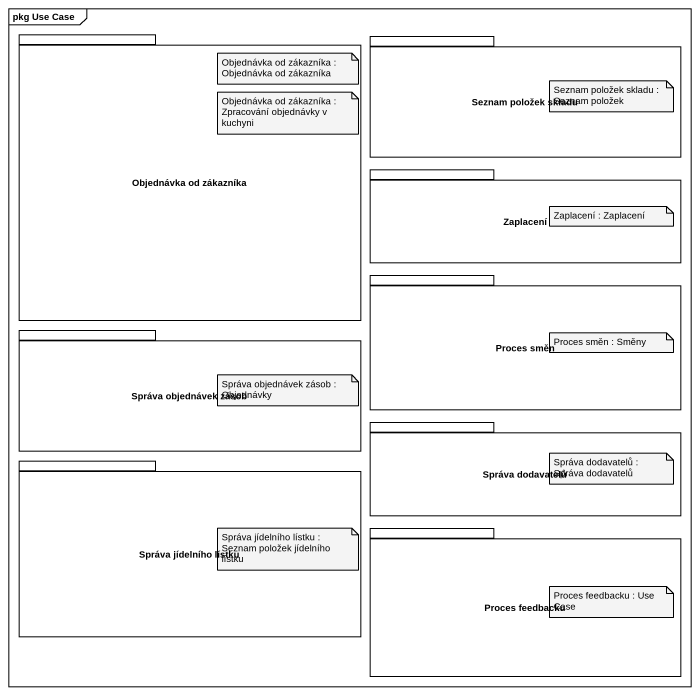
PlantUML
@startuml
mainframe pkg Use Case
package "Objednávka od zákazníka" as Objednávka_od_zákazníka {
}
package "Seznam položek skladu" as Seznam_položek_skladu {
}
package Zaplacení {
}
package "Proces směn" as Proces_směn {
}
package "Správa objednávek zásob" as Správa_objednávek_zásob {
}
package "Správa dodavatelů" as Správa_dodavatelů {
}
package "Správa jídelního lístku" as Správa_jídelního_lístku {
}
package "Proces feedbacku" as Proces_feedbacku {
}
note as N1
  Objednávka od zákazníka : Objednávka od zákazníka
end note
note as N2
  Seznam položek skladu : Seznam položek
end note
note as N3
  Objednávka od zákazníka : Zpracování objednávky v kuchyni
end note
note as N4
  Zaplacení : Zaplacení
end note
note as N5
  Proces směn : Směny
end note
note as N6
  Správa objednávek zásob : Objednávky
end note
note as N7
  Správa dodavatelů : Správa dodavatelů
end note
note as N8
  Správa jídelního lístku : Seznam položek jídelního lístku
end note
note as N9
  Proces feedbacku : Use Case
end note
@enduml
